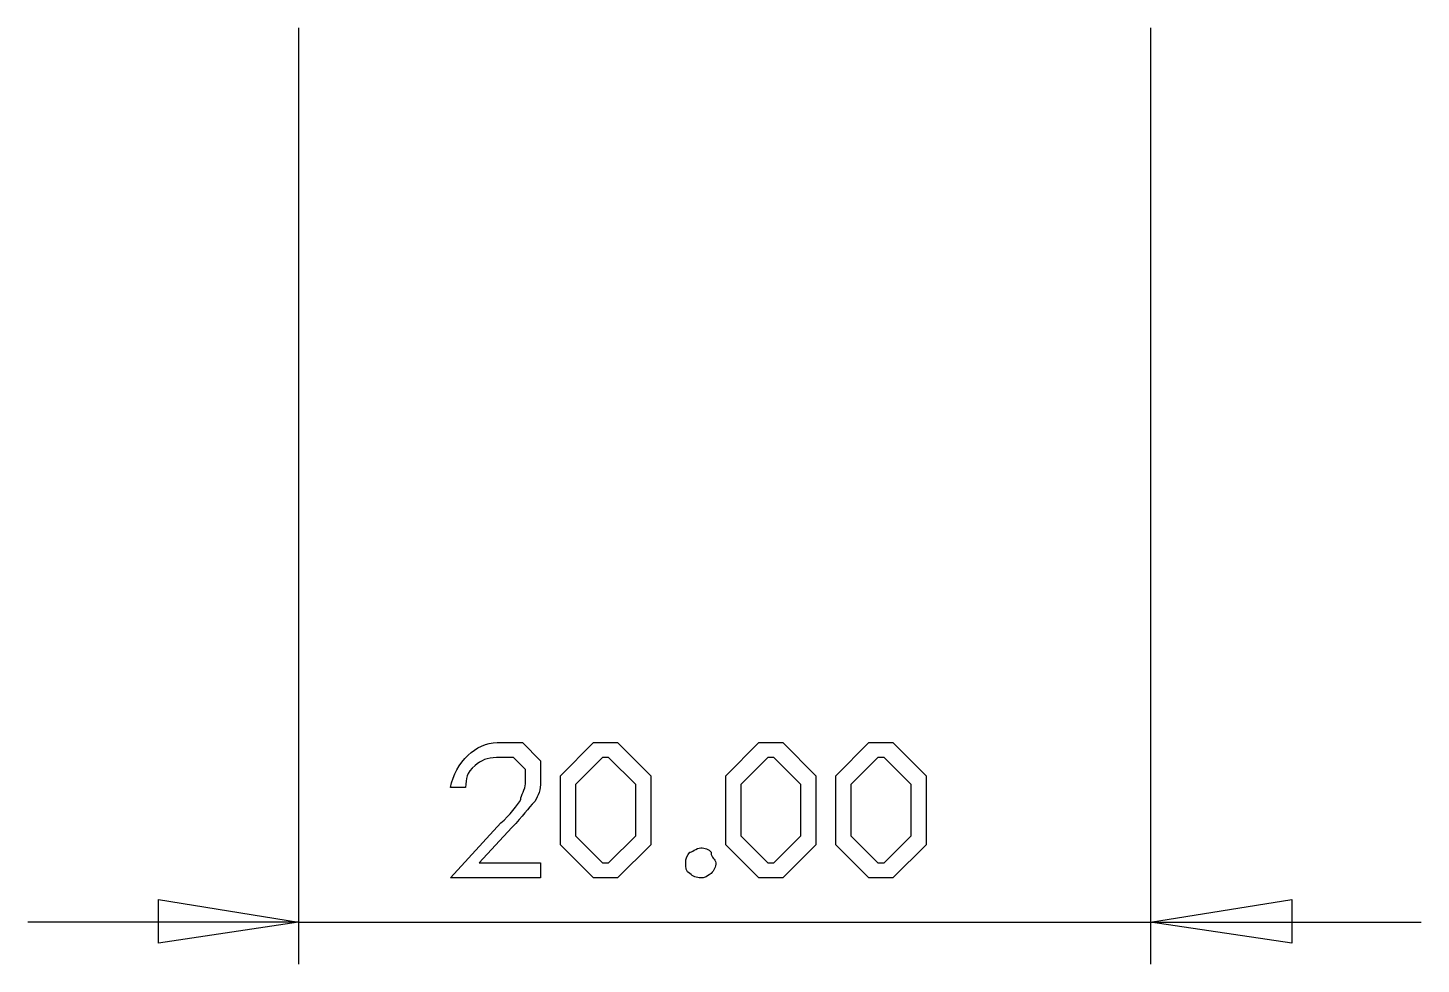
# Model space of a CAD drawing. Header units: millimetres. Extents: x 15 to 415, y 5 to 292.
# Drawn here: x 267.44 to 300.14, y 108.02 to 130 of the extents above; entities that cross this region are included whole.
import ezdxf

# ---------------------------------------------------------------- set-up
doc = ezdxf.new("R2010")
doc.units = ezdxf.units.MM
doc.layers.get('0').update_dxf_attribs({"linetype": 'CONTINUOUS'})

msp = doc.modelspace()

# ---------------------------------------------------------------- linework, layer by layer
at = {"color": 9}
for p, q in [((273.792, 129.999), (273.792, 108.02)), ((293.794, 129.999), (293.794, 108.02)), ((278.456, 113.221), (279.051, 113.221)), ((279.051, 113.221), (279.476, 112.796)), ((279.944, 112.444), (280.721, 113.221)), ((280.721, 113.221), (280.986, 113.221)), ((280.986, 113.221), (281.284, 113.221)), ((281.284, 113.221), (282.061, 112.444)), ((283.822, 112.444), (284.599, 113.221)), ((284.599, 113.221), (284.864, 113.221)), ((284.864, 113.221), (285.162, 113.221)), ((285.162, 113.221), (285.939, 112.444)), ((286.407, 112.444), (287.184, 113.221)), ((287.184, 113.221), (287.449, 113.221)), ((287.449, 113.221), (287.747, 113.221)), ((287.747, 113.221), (288.524, 112.444)), ((278.842, 112.868), (278.439, 112.868)), ((279.123, 112.587), (278.842, 112.868)), ((280.931, 112.868), (280.297, 112.234)), ((280.997, 112.868), (280.931, 112.868)), ((281.074, 112.868), (280.997, 112.868)), ((281.708, 112.234), (281.074, 112.868)), ((284.809, 112.868), (284.175, 112.234)), ((284.875, 112.868), (284.809, 112.868)), ((284.952, 112.868), (284.875, 112.868)), ((285.586, 112.234), (284.952, 112.868)), ((287.394, 112.868), (286.76, 112.234)), ((287.46, 112.868), (287.394, 112.868)), ((287.537, 112.868), (287.46, 112.868)), ((288.171, 112.234), (287.537, 112.868)), ((279.123, 112.256), (279.123, 112.587)), ((279.476, 112.796), (279.476, 112.317)), ((279.944, 111.633), (279.944, 112.444)), ((280.297, 112.234), (280.297, 111.633)), ((281.708, 111.633), (281.708, 112.234)), ((282.061, 112.444), (282.061, 111.633)), ((283.822, 111.633), (283.822, 112.444)), ((284.175, 112.234), (284.175, 111.633)), ((285.586, 111.633), (285.586, 112.234)), ((285.939, 112.444), (285.939, 111.633)), ((286.407, 111.633), (286.407, 112.444)), ((286.76, 112.234), (286.76, 111.633)), ((288.171, 111.633), (288.171, 112.234)), ((288.524, 112.444), (288.524, 111.633)), ((277.712, 112.163), (277.359, 112.163)), ((277.712, 112.163), (277.712, 112.163)), ((279.944, 110.823), (279.944, 111.633)), ((280.297, 111.633), (280.297, 111.033)), ((281.708, 111.033), (281.708, 111.633)), ((282.061, 111.633), (282.061, 110.823)), ((283.822, 110.823), (283.822, 111.633)), ((284.175, 111.633), (284.175, 111.033)), ((285.586, 111.033), (285.586, 111.633)), ((285.939, 111.633), (285.939, 110.823)), ((286.407, 110.823), (286.407, 111.633)), ((286.76, 111.633), (286.76, 111.033)), ((288.171, 111.033), (288.171, 111.633)), ((288.524, 111.633), (288.524, 110.823)), ((277.359, 110.046), (278.544, 111.336)), ((278.803, 111.231), (278.037, 110.399)), ((280.297, 111.033), (280.931, 110.399)), ((281.074, 110.399), (281.708, 111.033)), ((284.175, 111.033), (284.809, 110.399)), ((284.952, 110.399), (285.586, 111.033)), ((286.76, 111.033), (287.394, 110.399)), ((287.537, 110.399), (288.171, 111.033)), ((280.721, 110.046), (279.944, 110.823)), ((282.061, 110.823), (281.284, 110.046)), ((283.235, 110.751), (283.235, 110.751)), ((284.599, 110.046), (283.822, 110.823)), ((285.939, 110.823), (285.162, 110.046)), ((287.184, 110.046), (286.407, 110.823)), ((288.524, 110.823), (287.747, 110.046)), ((278.037, 110.399), (279.476, 110.399)), ((279.476, 110.399), (279.476, 110.046)), ((280.931, 110.399), (280.997, 110.399)), ((280.997, 110.399), (281.074, 110.399)), ((284.809, 110.399), (284.875, 110.399)), ((284.875, 110.399), (284.952, 110.399)), ((287.394, 110.399), (287.46, 110.399)), ((287.46, 110.399), (287.537, 110.399)), ((279.476, 110.046), (277.359, 110.046)), ((280.986, 110.046), (280.721, 110.046)), ((281.284, 110.046), (280.986, 110.046)), ((284.864, 110.046), (284.599, 110.046)), ((285.162, 110.046), (284.864, 110.046)), ((287.449, 110.046), (287.184, 110.046)), ((287.747, 110.046), (287.449, 110.046)), ((270.51, 108.515), (270.51, 109.538)), ((270.51, 109.538), (273.792, 109.008)), ((270.51, 108.515), (270.51, 109.538)), ((293.794, 109.008), (297.109, 109.538)), ((293.794, 109.008), (297.109, 109.538)), ((297.109, 109.538), (297.109, 108.515)), ((297.109, 109.538), (297.109, 108.515)), ((273.792, 109.008), (267.442, 109.008)), ((273.792, 109.008), (270.51, 108.515)), ((273.792, 109.008), (270.51, 108.515)), ((273.792, 109.008), (293.794, 109.008)), ((297.109, 108.515), (293.794, 109.008)), ((293.794, 109.008), (300.144, 109.008))]:
    msp.add_line(p, q, dxfattribs=at)
for points in [[(277.773, 112.923), (277.961, 113.102), (278.209, 113.221), (278.456, 113.221)], [(277.359, 112.163), (277.425, 112.471), (277.563, 112.725), (277.773, 112.923)], [(278.439, 112.868), (278.233, 112.868), (278.073, 112.805), (277.938, 112.681)], [(277.938, 112.681), (277.73, 112.504), (277.73, 112.386), (277.712, 112.163)], [(279.013, 111.882), (279.005, 111.978), (279.123, 112.127), (279.123, 112.256)], [(279.476, 112.317), (279.476, 112.097), (279.429, 111.988), (279.338, 111.838)], [(278.544, 111.336), (278.744, 111.504), (278.942, 111.763), (279.013, 111.882)], [(279.338, 111.838), (279.174, 111.68), (279.068, 111.487), (278.803, 111.231)], [(282.882, 110.399), (282.882, 110.498), (282.915, 110.581), (282.981, 110.647)], [(282.981, 110.647), (283.017, 110.633), (283.136, 110.751), (283.235, 110.751)], [(283.235, 110.751), (283.334, 110.751), (283.417, 110.716), (283.483, 110.647)], [(283.483, 110.647), (283.469, 110.498), (283.588, 110.498), (283.588, 110.399)], [(282.981, 110.151), (282.882, 110.185), (282.882, 110.302), (282.882, 110.399)], [(283.588, 110.399), (283.588, 110.302), (283.552, 110.22), (283.483, 110.151)], [(283.235, 110.046), (283.136, 110.046), (283.051, 110.08), (282.981, 110.151)], [(283.483, 110.151), (283.334, 110.046), (283.334, 110.046), (283.235, 110.046)]]:
    msp.add_open_spline(points, degree=3, dxfattribs=at)

doc.saveas('drawing.dxf')
